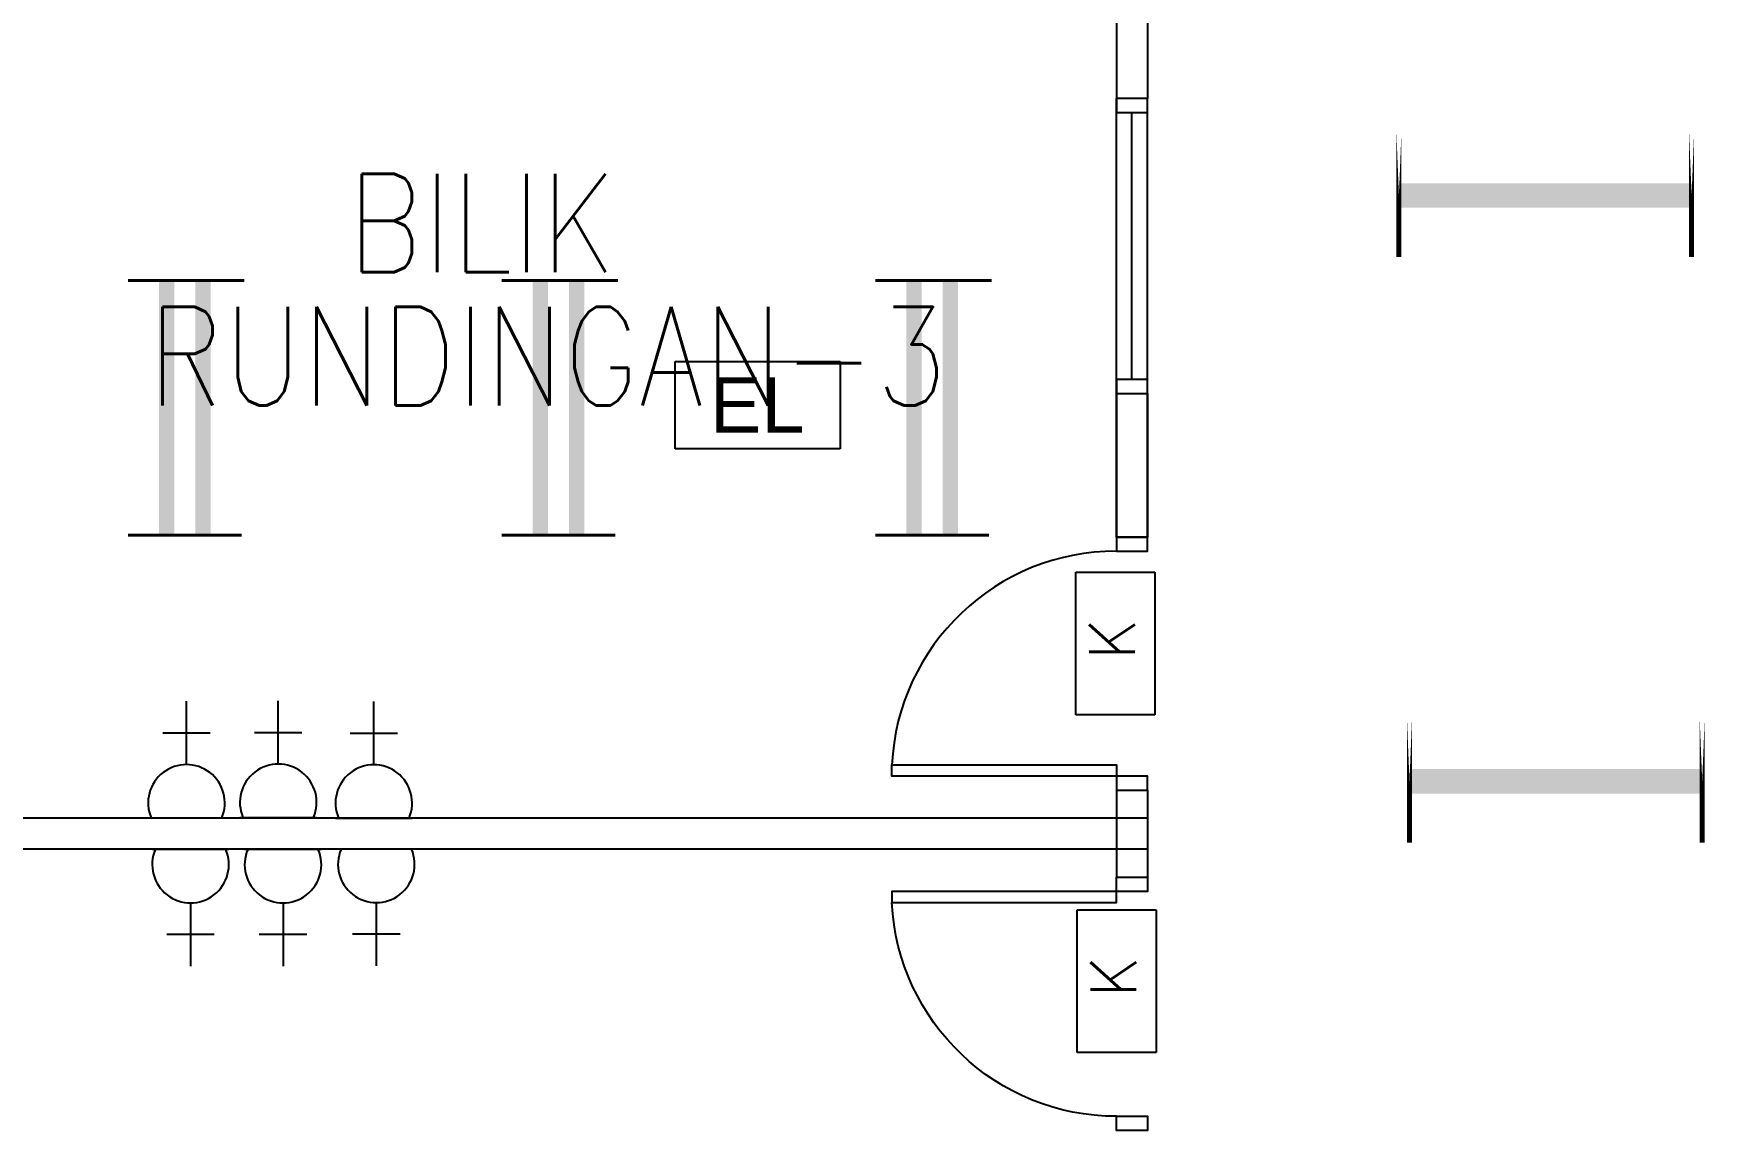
# Model space of a CAD drawing. Header units: inches. Extents: x 16928 to 514628, y -1471 to 241387.
# Drawn here: x 305055 to 311035, y 23676 to 27576 of the extents above; entities that cross this region are included whole.
import ezdxf
from ezdxf.enums import TextEntityAlignment as Align

# ---------------------------------------------------------------- set-up
doc = ezdxf.new("R2010")
doc.units = ezdxf.units.IN
doc.header["$MEASUREMENT"] = 0
doc.layers.add('BOMBA', color=22, linetype='Continuous', lineweight=25)
doc.layers.add('t3', color=8, linetype='Continuous', lineweight=25)
for name, color, linetype in [('DOOR', 2, 'Continuous'), ('ELECT', 6, 'Continuous'), ('FITTING', 8, 'Continuous'), ('LAMPU', 7, 'Continuous'), ('partition', 8, 'Continuous'), ('WIN', 9, 'Continuous')]:
    doc.layers.add(name, color=color, linetype=linetype)
doc.styles.add('LAILA', font='romans.shx', dxfattribs={"width": 0.85})
doc.styles.add('SANSSERIF', font='SAS_____.pfb', dxfattribs={"width": 0.7, "height": 700})
doc.styles.add('SIMPLEX', font='simplex.shx', dxfattribs={"width": 0.8})

# ---------------------------------------------------------------- blocks, each defined once
blk = doc.blocks.new('dr16')
at = {"layer": 'DOOR', "color": 1}
blk.add_line((-2409712.2, -909070.8), (-2409602.2, -909070.8), dxfattribs=at)
for points in [[(-2409712.2, -909070.8), (-2409602.2, -909070.8), (-2409602.2, -909020.8), (-2409712.2, -909020.8)], [(-2410511.2, -909830.8), (-2409712.2, -909830.8), (-2409712.2, -909870.8), (-2410511.2, -909870.8)], [(-2409712.2, -909920.8), (-2409602.2, -909920.8), (-2409602.2, -909870.8), (-2409712.2, -909870.8)]]:
    blk.add_lwpolyline(points, close=True, dxfattribs=at)
at = {"layer": 'DOOR', "color": 9}
blk.add_arc((-2409712.2, -909870.8), 800, 90, 177.13402, dxfattribs=at)
blk = doc.blocks.new('emergency light R')
at = {"layer": 'LAMPU', "color": 6, "linetype": 'Continuous'}
for p, q in [((0, 4.9), (0, 247.7)), ((0, 247.7), (459.3, 247.7)), ((459.3, 247.7), (459.3, 4.9)), ((459.3, 4.9), (0, 4.9))]:
    blk.add_line(p, q, dxfattribs=at)
at = {"layer": 'LAMPU', "color": 6, "linetype": 'Continuous', "style": 'SANSSERIF'}
blk.add_text('EL', height=153.77, dxfattribs=at).set_placement((97, 50))

msp = doc.modelspace()

# ---------------------------------------------------------------- linework, layer by layer
at = {"layer": 'BOMBA', "color": 8, "linetype": 'ByBlock', "ltscale": 10}
for p, q in [((308762.8, 25153.8), (308762.8, 25660.7)), ((308762.8, 25660.7), (309043.5, 25660.7)), ((308762.8, 25153.8), (308762.8, 25660.7)), ((308762.8, 25660.7), (309043.5, 25660.7)), ((309043.5, 25660.7), (309043.5, 25153.8)), ((309043.5, 25660.7), (309043.5, 25153.8)), ((309043.5, 25153.8), (308762.8, 25153.8)), ((309043.5, 25153.8), (308762.8, 25153.8)), ((308767.8, 23952.8), (308767.8, 24459.7)), ((308767.8, 24459.7), (309048.5, 24459.7)), ((308767.8, 23952.8), (308767.8, 24459.7)), ((308767.8, 24459.7), (309048.5, 24459.7)), ((309048.5, 24459.7), (309048.5, 23952.8)), ((309048.5, 24459.7), (309048.5, 23952.8)), ((309048.5, 23952.8), (308767.8, 23952.8)), ((309048.5, 23952.8), (308767.8, 23952.8))]:
    msp.add_line(p, q, dxfattribs=at)
at = {"layer": 'BOMBA', "color": 3, "linetype": 'ByBlock', "ltscale": 10}
for p, q in [((308762.8, 25153.8), (308762.8, 25660.7)), ((308762.8, 25660.7), (309043.5, 25660.7)), ((309043.5, 25660.7), (309043.5, 25153.8)), ((309043.5, 25153.8), (308762.8, 25153.8)), ((308767.8, 23952.8), (308767.8, 24459.7)), ((308767.8, 24459.7), (309048.5, 24459.7)), ((309048.5, 24459.7), (309048.5, 23952.8)), ((309048.5, 23952.8), (308767.8, 23952.8))]:
    msp.add_line(p, q, dxfattribs=at)
at = {"layer": 'ELECT', "color": 6}
for p, q in [((305598.7, 24976.4), (305598.7, 25201.4)), ((305925.3, 24978.4), (305925.3, 25203.4)), ((306265.2, 24976), (306265.2, 25201)), ((305514.4, 25088.9), (305683.1, 25088.9)), ((305840.9, 25090.9), (306009.7, 25090.9)), ((306180.8, 25088.5), (306349.5, 25088.5)), ((305462.3, 24786.6), (305735.1, 24786.6)), ((305788.9, 24788.7), (306061.7, 24788.7)), ((306128.8, 24786.2), (306401.6, 24786.2)), ((305749.6, 24674.4), (305476.8, 24674.4)), ((306078.6, 24674.4), (305805.8, 24674.4)), ((306410.6, 24675.4), (306137.8, 24675.4)), ((305613.2, 24484.6), (305613.2, 24259.6)), ((305942.2, 24484.6), (305942.2, 24259.6)), ((306274.2, 24485.6), (306274.2, 24260.6)), ((305697.6, 24372.1), (305528.8, 24372.1)), ((306026.6, 24372.1), (305857.8, 24372.1)), ((306358.6, 24373.1), (306189.8, 24373.1))]:
    msp.add_line(p, q, dxfattribs=at)
for centre, start, end in [((305598.7, 24840), 336.97635, 203.02365), ((305925.3, 24842), 336.97635, 203.02365), ((306265.2, 24839.6), 336.97635, 203.02365), ((305613.2, 24621), 156.97635, 23.02365), ((305942.2, 24621), 156.97635, 23.02365), ((306274.2, 24622), 156.97635, 23.02365)]:
    msp.add_arc(centre, 136.4, start, end, dxfattribs=at)
at = {"layer": 'FITTING', "color": 3, "const_width": 17.4}
for points in [[(309912.3, 27219.2), (309912.3, 26781.7)], [(309912.3, 27219.2), (309912.3, 26781.7)], [(310953.6, 27219.2), (310953.6, 26781.7)], [(310953.6, 27219.2), (310953.6, 26781.7)], [(309949.9, 25135.6), (309949.9, 24698.2)], [(309949.9, 25135.6), (309949.9, 24698.2)], [(310991.3, 25135.6), (310991.3, 24698.2)], [(310991.3, 25135.6), (310991.3, 24698.2)]]:
    msp.add_lwpolyline(points, close=True, dxfattribs=at)
at = {"layer": 'FITTING', "color": 3}
for points, const_width in [([(309912.3, 27000.5), (310953.6, 27000.5)], 86.8), ([(309912.3, 27000.5), (310953.6, 27000.5)], 86.8), ([(305390.7, 26698.3), (305675.7, 26698.3)], 10.9), ([(305528.3, 25792.3), (305528.3, 26692.3)], 54.6), ([(305529.4, 26698.3), (305804.6, 26698.3)], 10.9), ([(305657.1, 25792.3), (305657.1, 26692.3)], 54.6), ([(306720.2, 26698.3), (307005.2, 26698.3)], 10.9), ([(306720.2, 26698.3), (307005.2, 26698.3)], 10.9), ([(306857.8, 25792.3), (306857.8, 26692.3)], 54.6), ([(306857.8, 25792.3), (306857.8, 26692.3)], 54.6), ([(306858.9, 26698.3), (307134.1, 26698.3)], 10.9), ([(306858.9, 26698.3), (307134.1, 26698.3)], 10.9), ([(306986.6, 25792.3), (306986.6, 26692.3)], 54.6), ([(306986.6, 25792.3), (306986.6, 26692.3)], 54.6), ([(308049.7, 26698.3), (308334.8, 26698.3)], 10.9), ([(308187.3, 25792.3), (308187.3, 26692.3)], 54.6), ([(308188.4, 26698.3), (308463.6, 26698.3)], 10.9), ([(308316.2, 25792.3), (308316.2, 26692.3)], 54.6), ([(305390.7, 25792.3), (305665.9, 25792.3)], 10.9), ([(305519.5, 25792.3), (305794.7, 25792.3)], 10.9), ([(306720.2, 25792.3), (306995.4, 25792.3)], 10.9), ([(306720.2, 25792.3), (306995.4, 25792.3)], 10.9), ([(306849, 25792.3), (307124.2, 25792.3)], 10.9), ([(306849, 25792.3), (307124.2, 25792.3)], 10.9), ([(308049.7, 25792.3), (308324.9, 25792.3)], 10.9), ([(308178.5, 25792.3), (308453.8, 25792.3)], 10.9), ([(309949.9, 24916.9), (310991.3, 24916.9)], 86.8), ([(309949.9, 24916.9), (310991.3, 24916.9)], 86.8)]:
    msp.add_lwpolyline(points, dxfattribs=dict(at, const_width=const_width))
at = {"layer": 'partition'}
for p, q in [((308907.5, 28155.5), (308907.5, 27345.5)), ((309017.5, 28155.5), (309017.5, 27345.5)), ((309017.5, 27345.5), (308907.5, 27345.5)), ((308907.5, 26295.5), (309017.5, 26295.5)), ((308907.5, 25785.5), (308907.5, 26295.5)), ((308907.5, 26295.5), (308907.5, 25785.5)), ((309017.5, 25785.5), (309017.5, 26295.5)), ((309017.5, 26295.5), (309017.5, 25785.5)), ((308907.5, 25785.5), (309017.5, 25785.5)), ((308907.5, 24885.5), (309017.5, 24885.5)), ((308907.5, 24885.5), (308907.5, 24575.5)), ((309017.5, 24885.5), (309017.5, 24575.5)), ((309017.5, 24785.5), (305017.5, 24785.5)), ((309017.5, 24675.5), (305017.5, 24675.5)), ((308907.5, 24575.5), (309017.5, 24575.5)), ((308907.5, 24575.5), (309017.5, 24575.5))]:
    msp.add_line(p, q, dxfattribs=at)
at = {"layer": 'WIN'}
for p, q in [((308907.5, 26295.5), (308907.5, 27345.5)), ((309017.5, 26295.5), (309017.5, 27345.5)), ((308962.5, 26345.5), (308962.5, 27295.5))]:
    msp.add_line(p, q, dxfattribs=at)
for points in [[(309017.5, 27345.5), (308907.5, 27345.5), (308907.5, 27295.5), (309017.5, 27295.5)], [(309017.5, 26345.5), (308907.5, 26345.5), (308907.5, 26295.5), (309017.5, 26295.5)]]:
    msp.add_lwpolyline(points, close=True, dxfattribs=at)

# ---------------------------------------------------------------- block references
at = {"layer": 'DOOR'}
msp.add_blockref('dr16', (2718619.6, 934806.3), dxfattribs=at)
at = {"layer": 'DOOR', "xscale": -1, "rotation": 180}
msp.add_blockref('dr16', (2718619.6, -885345.2), dxfattribs=at)
msp.add_blockref('dr16', (2718619.6, -885345.2), dxfattribs=at)
at = {"layer": 'LAMPU', "color": 8, "xscale": 1.27951153594687, "yscale": 1.27951153594687, "zscale": 1.27951153594687}
msp.add_blockref('emergency light R', (307337, 26093.3), dxfattribs=at)

# ---------------------------------------------------------------- texts
at = {"layer": 'BOMBA', "color": 8, "linetype": 'ByBlock', "ltscale": 10, "style": 'SIMPLEX'}
for p in [(308972.3, 25349.4), (308972.3, 25349.4), (308977.3, 24148.4), (308977.3, 24148.4)]:
    msp.add_text('K', height=162.1, rotation=90, dxfattribs=at).set_placement(p)
at = {"layer": 'BOMBA', "color": 3, "linetype": 'ByBlock', "ltscale": 10, "style": 'SIMPLEX'}
for p in [(308972.3, 25349.4), (308977.3, 24148.4)]:
    msp.add_text('K', height=162.1, rotation=90, dxfattribs=at).set_placement(p)
at = {"layer": 't3', "style": 'LAILA', "width": 0.85}
for s, p in [('BILIK', (306171.4, 27077.2)), ('RUNDINGAN-3', (305462.2, 26603.6))]:
    msp.add_text(s, height=350, dxfattribs=at).set_placement(p, align=Align.TOP_LEFT)

doc.saveas('drawing.dxf')
